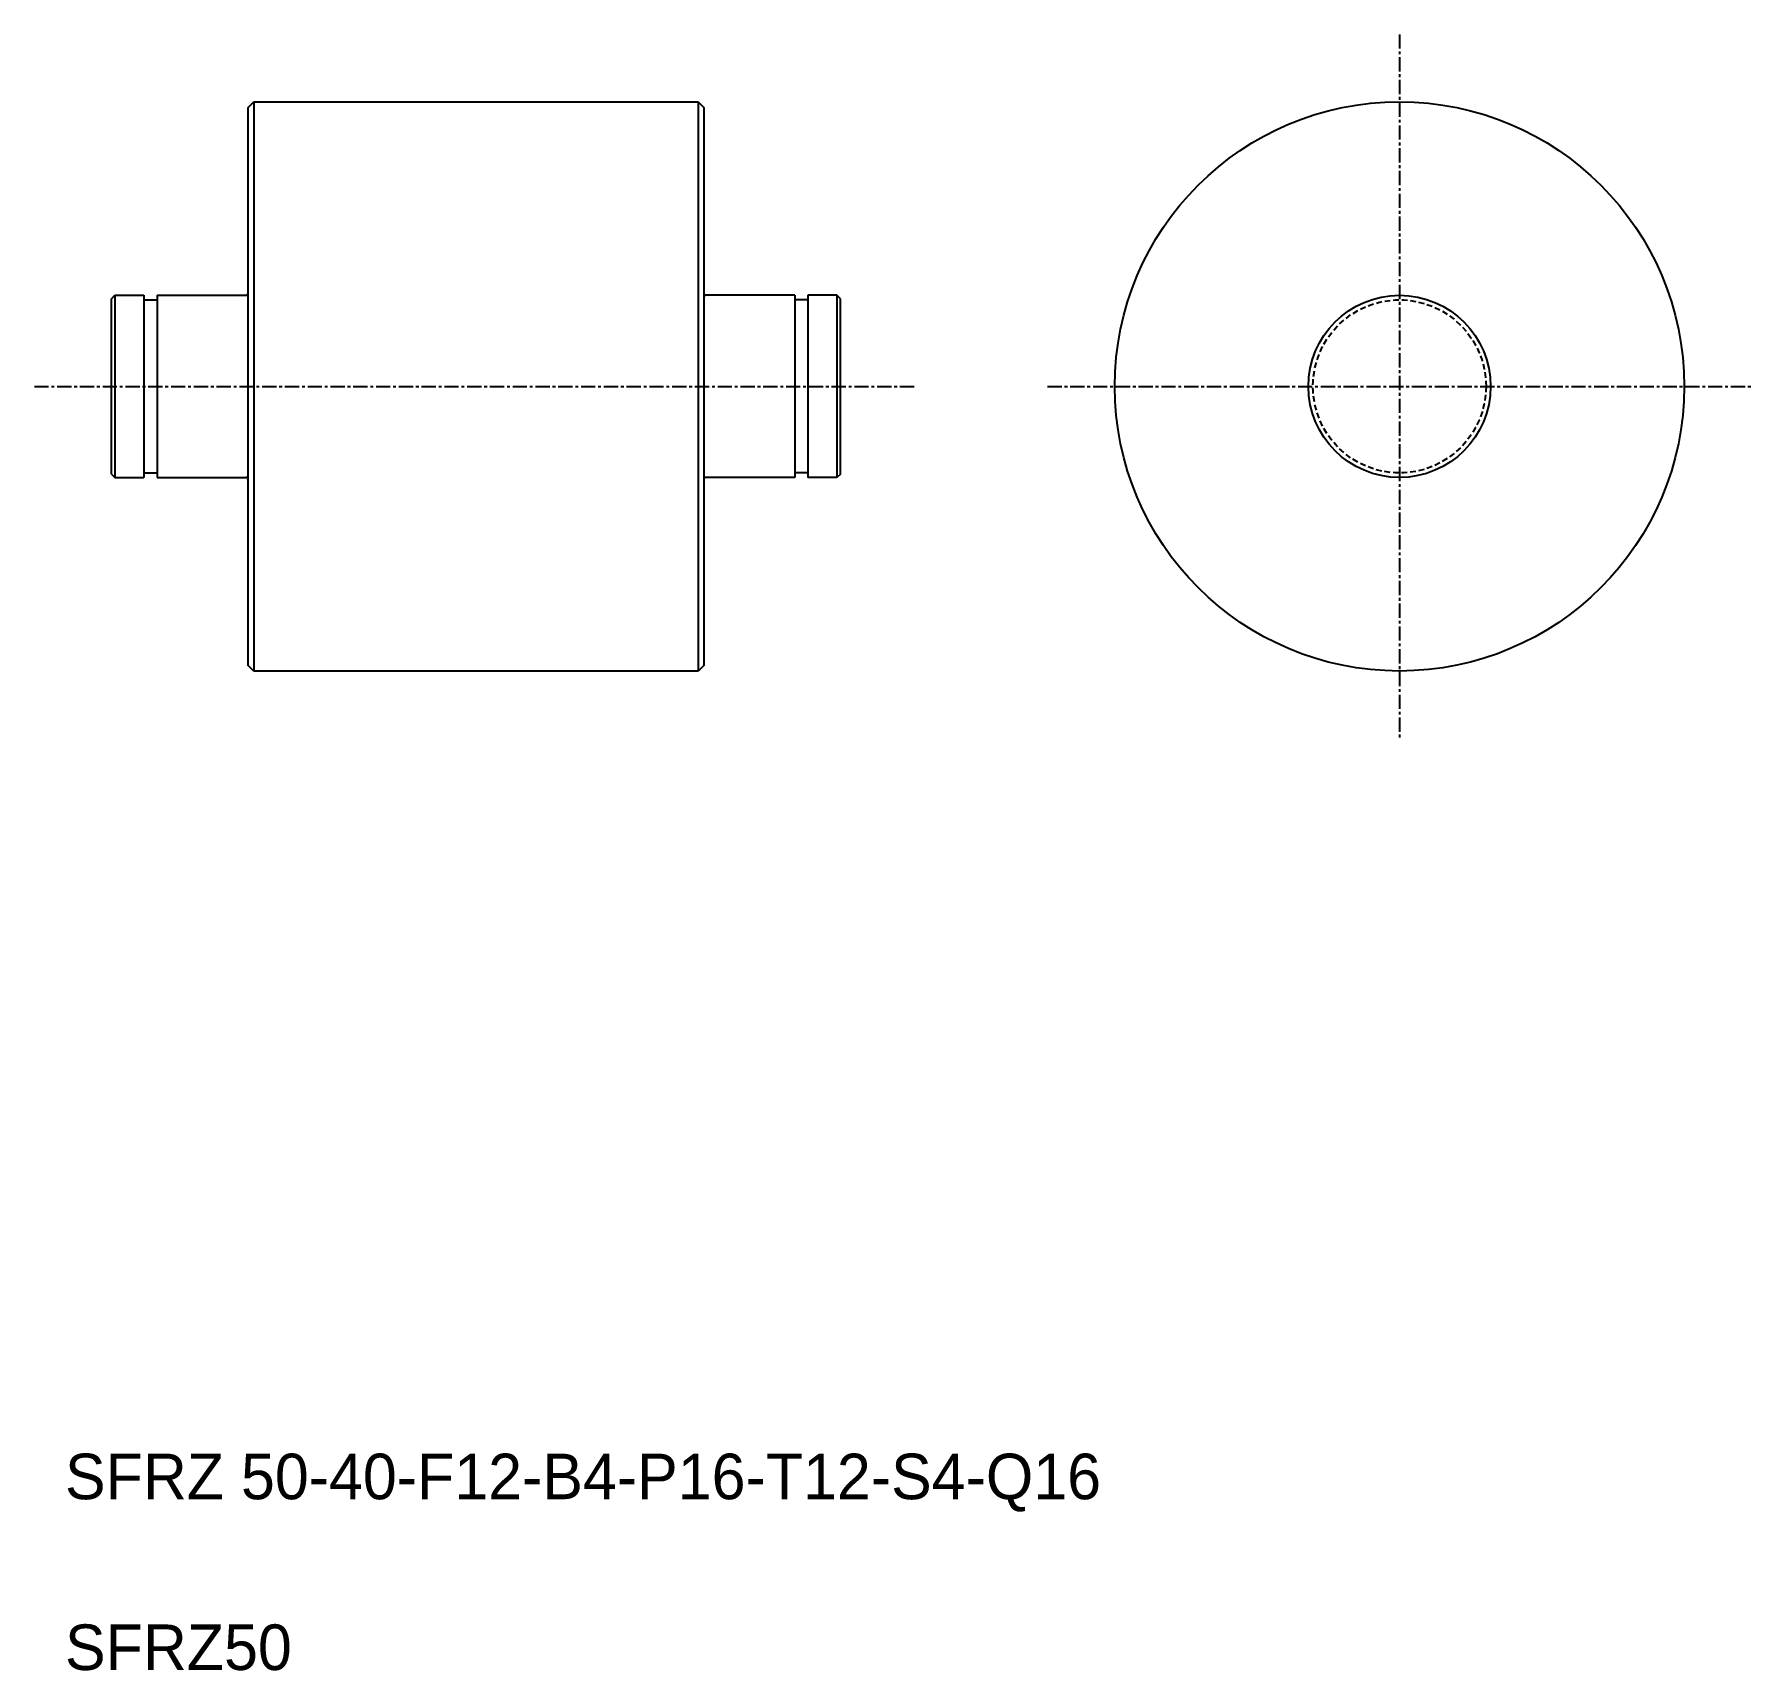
# Model space of a CAD drawing. Extents: x 82 to 232, y 81 to 224.
import ezdxf

# ---------------------------------------------------------------- set-up
doc = ezdxf.new("R2010")
doc.units = 0
doc.linetypes.add('CENTER', pattern=[2, 1.25, -0.25, 0.25, -0.25])
doc.linetypes.add('DASHED', pattern=[0.75, 0.5, -0.25])
doc.layers.get('0').update_dxf_attribs({"linetype": 'CONTINUOUS'})
doc.layers.add('CENTER', color=1, linetype='CENTER')

msp = doc.modelspace()

# ---------------------------------------------------------------- linework, layer by layer
at = {"color": 7, "linetype": 'CONTINUOUS'}
for p, q in [((100.38, 217.9), (100.88, 218.4)), ((100.38, 168.9), (100.38, 217.9)), ((100.88, 218.4), (100.88, 168.4)), ((100.88, 218.4), (139.88, 218.4)), ((139.88, 218.4), (139.88, 168.4)), ((139.88, 218.4), (140.38, 217.9)), ((140.38, 217.9), (140.38, 168.9)), ((100.88, 205.9), (100.88, 205.9)), ((88.38, 201.1), (88.68, 201.4)), ((88.38, 185.7), (88.38, 201.1)), ((88.68, 201.4), (88.68, 185.4)), ((88.68, 201.4), (91.23, 201.4)), ((91.23, 201.4), (91.23, 185.4)), ((91.23, 201), (92.38, 201)), ((92.38, 201.4), (100.18, 201.4)), ((92.38, 201.4), (92.38, 185.4)), ((148.38, 201.4), (140.58, 201.4)), ((148.38, 201.4), (148.38, 185.4)), ((149.53, 201), (148.38, 201)), ((149.53, 201.4), (149.53, 185.4)), ((152.08, 201.4), (149.53, 201.4)), ((152.08, 201.4), (152.08, 185.4)), ((152.38, 201.1), (152.08, 201.4)), ((152.38, 185.7), (152.38, 201.1)), ((100.88, 193.4), (100.88, 193.4)), ((88.38, 185.7), (88.68, 185.4)), ((91.23, 185.8), (92.38, 185.8)), ((149.53, 185.8), (148.38, 185.8)), ((152.38, 185.7), (152.08, 185.4)), ((88.68, 185.4), (91.23, 185.4)), ((92.38, 185.4), (100.18, 185.4)), ((148.38, 185.4), (140.58, 185.4)), ((152.08, 185.4), (149.53, 185.4)), ((100.88, 168.4), (100.38, 168.9)), ((140.38, 168.9), (139.88, 168.4)), ((139.88, 168.4), (100.88, 168.4))]:
    msp.add_line(p, q, dxfattribs=at)
for radius in [25, 8]:
    msp.add_circle((201.47, 193.4), radius, dxfattribs=at)
at = {"color": 3, "linetype": 'DASHED'}
msp.add_circle((201.47, 193.4), 7.6, dxfattribs=at)
at = {"color": 7, "linetype": 'CONTINUOUS'}
for centre, start, end in [((100.18, 201.6), 270, 0), ((140.58, 201.6), 180, 270), ((100.18, 185.2), 0, 90), ((140.58, 185.2), 90, 180)]:
    msp.add_arc(centre, 0.2, start, end, dxfattribs=at)
at = {"layer": 'CENTER', "color": 1, "linetype": 'CENTER'}
for p, q in [((201.47, 224.32), (201.47, 162.49)), ((81.61, 193.4), (158.96, 193.4)), ((170.56, 193.4), (232.39, 193.4))]:
    msp.add_line(p, q, dxfattribs=at)

# ---------------------------------------------------------------- texts
at = {"color": 7, "linetype": 'CONTINUOUS'}
for s, p in [('SFRZ 50-40-F12-B4-P16-T12-S4-Q16', (84.3, 95.66)), ('SFRZ50', (84.3, 80.66))]:
    msp.add_text(s, height=4, dxfattribs=at).set_placement(p)

doc.saveas('drawing.dxf')
